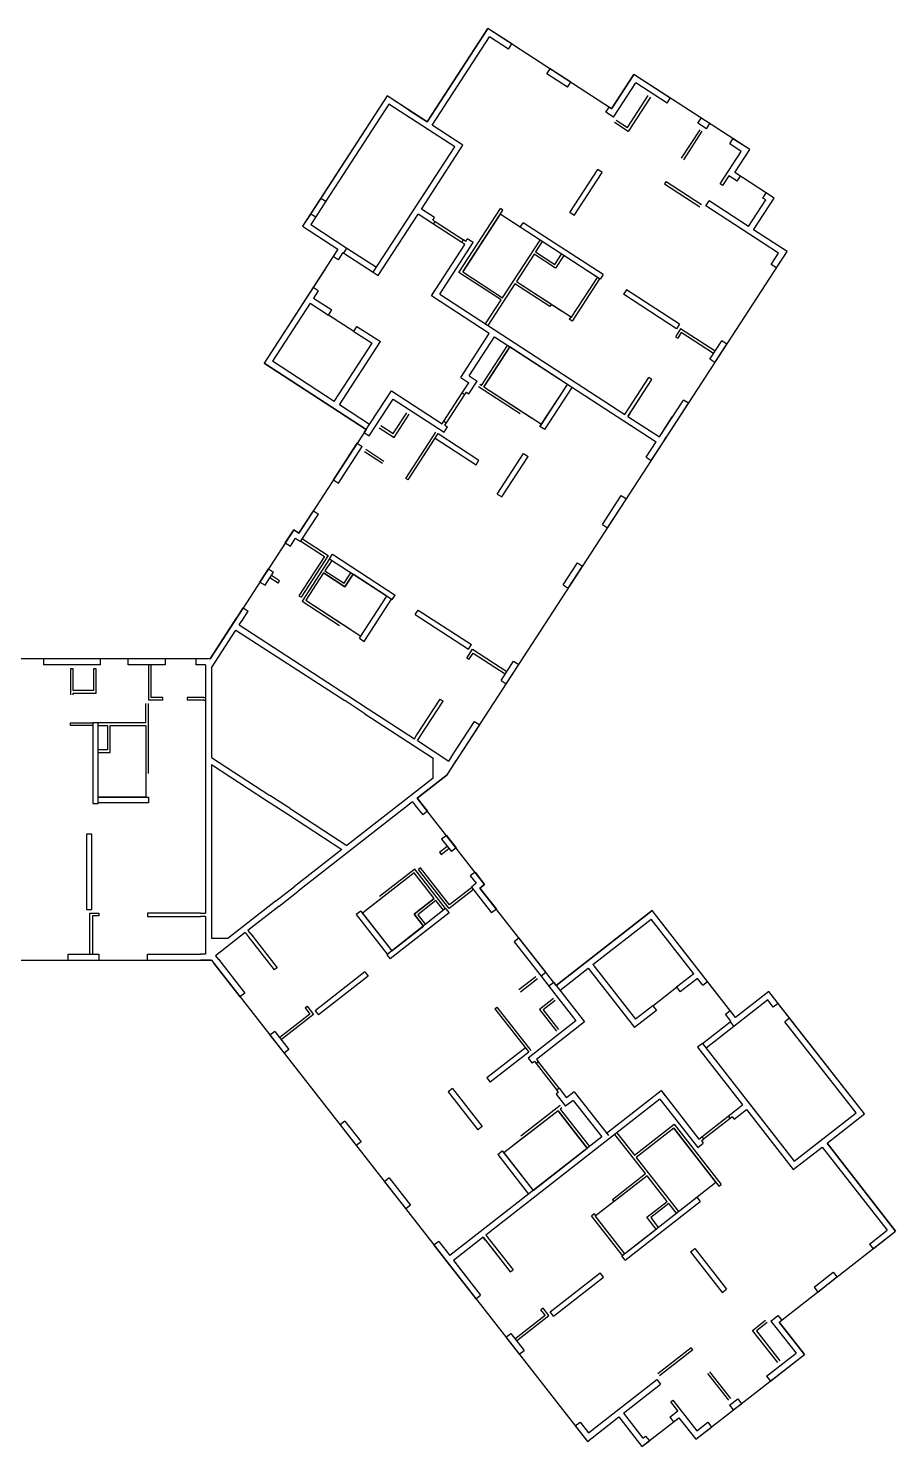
# Model space of a CAD drawing. Header units: metres. Extents: x -681087 to 1033303, y 74272 to 2630761.
# Drawn here: x 556299 to 585086, y 2090839 to 2137910 of the extents above; entities that cross this region are included whole.
import ezdxf

# ---------------------------------------------------------------- set-up
doc = ezdxf.new("R2010")
doc.units = ezdxf.units.M
for name, color, linetype in [('SKELETON_CLEAN', 7, 'Continuous'), ('SKELETON_ISOLATED', 1, 'Continuous'), ('SKELETON_ORIGINAL', 8, 'Continuous')]:
    doc.layers.add(name, color=color, linetype=linetype)

msp = doc.modelspace()

# ---------------------------------------------------------------- linework, layer by layer
at = {"layer": 'SKELETON_CLEAN'}
for p, q in [((569534, 2134807), (571549, 2137910)), ((569702, 2134698), (571608, 2137634)), ((572346, 2137393), (571549, 2137910)), ((575659, 2135242), (571549, 2137910)), ((572237, 2137225), (571608, 2137634)), ((572237, 2137225), (572346, 2137393)), ((573512, 2136397), (573621, 2136565)), ((574191, 2135956), (573512, 2136397)), ((574300, 2136124), (573621, 2136565)), ((574191, 2135956), (574300, 2136124)), ((575659, 2135242), (576400, 2136382)), ((575718, 2134965), (576458, 2136106)), ((577607, 2135598), (576400, 2136382)), ((580241, 2133888), (576400, 2136382)), ((577498, 2135430), (576458, 2136106)), ((568209, 2135668), (565704, 2131810)), ((569228, 2135006), (568209, 2135668)), ((576182, 2134616), (576874, 2135681)), ((576950, 2135632), (576209, 2134491)), ((568268, 2135391), (566177, 2132171)), ((570449, 2133975), (568268, 2135391)), ((568922, 2135205), (569534, 2134807)), ((575466, 2135128), (575575, 2135296)), ((575659, 2135242), (575575, 2135296)), ((577498, 2135430), (577607, 2135598)), ((570725, 2134034), (569702, 2134698)), ((575718, 2134965), (575466, 2135128)), ((576209, 2134491), (575756, 2134785)), ((575805, 2134861), (576182, 2134616)), ((578522, 2134766), (578631, 2134934)), ((578807, 2134581), (578522, 2134766)), ((578916, 2134748), (578631, 2134934)), ((578807, 2134581), (578916, 2134748)), ((570449, 2133975), (569425, 2134640)), ((579578, 2134080), (579687, 2134247)), ((580241, 2133888), (579687, 2134247)), ((568409, 2130834), (570449, 2133975)), ((569347, 2131912), (570725, 2134034)), ((579262, 2132747), (579964, 2133829)), ((579964, 2133829), (579578, 2134080)), ((579745, 2133125), (580241, 2133888)), ((574266, 2131794), (575198, 2133228)), ((574417, 2131696), (575349, 2133130)), ((575349, 2133130), (575198, 2133228)), ((577466, 2132828), (577417, 2132753)), ((577466, 2132828), (578640, 2132066)), ((579544, 2133017), (579337, 2132698)), ((579825, 2132834), (579544, 2133017)), ((579934, 2133002), (579745, 2133125)), ((581053, 2132275), (579745, 2133125)), ((579825, 2132834), (579934, 2133002)), ((577417, 2132753), (578591, 2131990)), ((579337, 2132698), (579262, 2132747)), ((580680, 2132279), (580789, 2132447)), ((581053, 2132275), (580789, 2132447)), ((566177, 2132171), (565839, 2131651)), ((566009, 2132280), (566177, 2132171)), ((569779, 2131632), (569347, 2131912)), ((570590, 2129805), (571968, 2131927)), ((572044, 2131878), (571968, 2131927)), ((578788, 2132018), (578897, 2132185)), ((581203, 2130449), (578788, 2132018)), ((580205, 2131336), (578897, 2132185)), ((580205, 2131336), (580777, 2132216)), ((580373, 2131227), (581053, 2132275)), ((580777, 2132216), (580680, 2132279)), ((565671, 2131760), (565399, 2131340)), ((565671, 2131760), (565839, 2131651)), ((565839, 2131651), (565676, 2131399)), ((565676, 2131399), (566875, 2130620)), ((567915, 2129706), (569238, 2131744)), ((569746, 2131415), (569238, 2131744)), ((569725, 2131548), (569779, 2131632)), ((569725, 2131548), (569800, 2131499)), ((569746, 2131415), (569800, 2131499)), ((570685, 2130805), (569746, 2131415)), ((569800, 2131499), (570740, 2130889)), ((573282, 2130883), (571957, 2131744)), ((572628, 2131308), (572726, 2131459)), ((575376, 2129738), (572726, 2131459)), ((574417, 2131696), (574266, 2131794)), ((565399, 2131340), (566573, 2130578)), ((575278, 2129587), (572628, 2131308)), ((581480, 2130508), (580373, 2131227)), ((566573, 2130578), (566415, 2130335)), ((566741, 2130469), (566583, 2130226)), ((566741, 2130469), (566766, 2130453)), ((566766, 2130453), (566875, 2130620)), ((566875, 2130620), (567856, 2129983)), ((569675, 2129029), (570786, 2130740)), ((569951, 2129087), (571062, 2130798)), ((570198, 2113135), (581480, 2130508)), ((570685, 2130805), (570740, 2130889)), ((570786, 2130740), (570685, 2130805)), ((570815, 2130840), (570740, 2130889)), ((570815, 2130840), (570869, 2130924)), ((571062, 2130798), (570869, 2130924)), ((572040, 2128971), (573282, 2130883)), ((573357, 2130834), (573134, 2130490)), ((573134, 2130490), (573771, 2130077)), ((581126, 2129963), (581480, 2130508)), ((566583, 2130226), (566415, 2130335)), ((566766, 2130453), (567747, 2129815)), ((573085, 2130415), (572497, 2129509)), ((573798, 2129952), (573085, 2130415)), ((573771, 2130077), (573995, 2130420)), ((574070, 2130371), (573798, 2129952)), ((575185, 2129647), (574070, 2130371)), ((580958, 2130072), (581203, 2130449)), ((581126, 2129963), (580958, 2130072)), ((566162, 2129945), (564122, 2126804)), ((567747, 2129815), (567915, 2129706)), ((571991, 2128896), (570590, 2129805)), ((570715, 2129832), (572040, 2128971)), ((574325, 2128322), (575185, 2129647)), ((575261, 2129598), (574351, 2128197)), ((575376, 2129738), (575278, 2129587)), ((565918, 2129203), (565751, 2129311)), ((565918, 2129203), (565760, 2128959)), ((569675, 2129029), (569784, 2129196)), ((569951, 2129087), (576099, 2125095)), ((572448, 2129434), (571549, 2128050)), ((573613, 2128677), (572448, 2129434)), ((572497, 2129509), (573994, 2128537)), ((576147, 2129237), (576049, 2129086)), ((577811, 2127942), (576049, 2129086)), ((577909, 2128093), (576147, 2129237)), ((565651, 2128792), (564399, 2126863)), ((565651, 2128792), (566260, 2128397)), ((565760, 2128959), (566368, 2128564)), ((571599, 2127779), (569675, 2129029)), ((571473, 2128099), (571991, 2128896)), ((573662, 2128752), (573613, 2128677)), ((566260, 2128397), (566368, 2128564)), ((567098, 2127852), (566260, 2128397)), ((574300, 2128338), (574251, 2128263)), ((574351, 2128197), (574251, 2128263)), ((574300, 2128338), (574325, 2128322)), ((567098, 2127852), (567207, 2128020)), ((567098, 2127852), (567706, 2127457)), ((567207, 2128020), (567983, 2127516)), ((570652, 2126319), (571599, 2127779)), ((570928, 2126378), (571767, 2127670)), ((571767, 2127670), (577135, 2124184)), ((577945, 2127938), (577776, 2127678)), ((577776, 2127678), (577852, 2127629)), ((577909, 2128093), (577811, 2127942)), ((577972, 2127814), (577852, 2127629)), ((579090, 2127195), (577945, 2127938)), ((579041, 2127119), (577972, 2127814)), ((566454, 2125528), (567706, 2127457)), ((566621, 2125419), (567983, 2127516)), ((571343, 2126061), (572203, 2127387)), ((571418, 2126012), (572279, 2127338)), ((574191, 2126096), (572279, 2127338)), ((578921, 2126935), (579313, 2127539)), ((579089, 2126826), (579481, 2127430)), ((579481, 2127430), (579313, 2127539)), ((567515, 2124601), (564122, 2126804)), ((566454, 2125528), (564399, 2126863)), ((579089, 2126826), (578921, 2126935)), ((570652, 2126319), (570920, 2126145)), ((570928, 2126378), (571197, 2126204)), ((576099, 2125095), (576894, 2126320)), ((576995, 2126254), (576894, 2126320)), ((567444, 2124492), (568348, 2125884)), ((568348, 2125884), (570038, 2124786)), ((570092, 2124870), (570702, 2125810)), ((570176, 2124816), (570786, 2125755)), ((570702, 2125810), (570920, 2126145)), ((570702, 2125810), (570786, 2125755)), ((570835, 2125831), (570786, 2125755)), ((570835, 2125831), (570919, 2125776)), ((570919, 2125776), (571197, 2126204)), ((571284, 2126100), (571343, 2126061)), ((571418, 2126012), (572999, 2124986)), ((573306, 2124733), (574191, 2126096)), ((573441, 2124592), (574350, 2125992)), ((567623, 2124768), (566621, 2125419)), ((567611, 2124383), (568407, 2125607)), ((568407, 2125607), (570097, 2124510)), ((568412, 2124459), (568864, 2125155)), ((568439, 2124335), (568940, 2125106)), ((570038, 2124786), (570092, 2124870)), ((570092, 2124870), (570176, 2124816)), ((570127, 2124740), (570176, 2124816)), ((576199, 2125030), (577244, 2124352)), ((577244, 2124352), (577672, 2125012)), ((577357, 2124159), (577840, 2124903)), ((567515, 2124601), (565276, 2121154)), ((567444, 2124492), (567611, 2124383)), ((567944, 2124656), (568439, 2124335)), ((567993, 2124731), (568412, 2124459)), ((568825, 2122975), (569822, 2124509)), ((569350, 2123617), (569897, 2124460)), ((569897, 2124460), (571256, 2123578)), ((570097, 2124510), (570211, 2124686)), ((570127, 2124740), (570211, 2124686)), ((573441, 2124592), (573281, 2124695)), ((566425, 2122923), (567215, 2124139)), ((566593, 2122814), (567383, 2124031)), ((567215, 2124139), (567383, 2124031)), ((569799, 2124309), (571158, 2123427)), ((576808, 2123681), (577135, 2124184)), ((576976, 2123572), (577357, 2124159)), ((571158, 2123427), (571256, 2123578)), ((571863, 2122456), (572735, 2123798)), ((572014, 2122358), (572886, 2123700)), ((572735, 2123798), (572886, 2123700)), ((576808, 2123681), (576976, 2123572)), ((566425, 2122923), (566593, 2122814)), ((568901, 2122925), (568825, 2122975)), ((571863, 2122456), (572014, 2122358)), ((575354, 2121442), (575980, 2122406)), ((575521, 2121333), (576148, 2122297)), ((575980, 2122406), (576148, 2122297)), ((565276, 2121154), (565761, 2121900)), ((565335, 2120877), (565929, 2121791)), ((565761, 2121900), (565929, 2121791)), ((565108, 2121263), (562330, 2116984)), ((564828, 2120831), (565108, 2121263)), ((565108, 2121263), (565276, 2121154)), ((575354, 2121442), (575521, 2121333)), ((564828, 2120831), (564996, 2120722)), ((564996, 2120722), (565167, 2120986)), ((565167, 2120986), (565335, 2120877)), ((565346, 2120894), (566130, 2120385)), ((565395, 2120969), (566254, 2120411)), ((566130, 2120385), (565280, 2119076)), ((566254, 2120411), (565356, 2119027)), ((566292, 2120303), (565382, 2118903)), ((566367, 2120254), (566144, 2119911)), ((566292, 2120303), (566390, 2120454)), ((566292, 2120303), (568372, 2118953)), ((566390, 2120454), (568470, 2119104)), ((574052, 2119437), (574526, 2120167)), ((574526, 2120167), (574694, 2120058)), ((563986, 2119535), (564272, 2119975)), ((564154, 2119426), (564440, 2119866)), ((564272, 2119975), (564440, 2119866)), ((564590, 2119501), (564318, 2119678)), ((564639, 2119576), (564367, 2119753)), ((566095, 2119835), (565507, 2118929)), ((566095, 2119835), (566808, 2119372)), ((566144, 2119911), (566781, 2119497)), ((566781, 2119497), (567005, 2119840)), ((566808, 2119372), (567080, 2119791)), ((568196, 2119067), (567080, 2119791)), ((574220, 2119328), (574694, 2120058)), ((563986, 2119535), (564154, 2119426)), ((564590, 2119501), (564639, 2119576)), ((574052, 2119437), (574220, 2119328)), ((565280, 2119076), (565356, 2119027)), ((565382, 2118903), (566623, 2118097)), ((565507, 2118929), (567004, 2117957)), ((567311, 2117704), (568196, 2119067)), ((567445, 2117563), (568355, 2118964)), ((568372, 2118953), (568470, 2119104)), ((562330, 2116984), (563218, 2118353)), ((563159, 2118260), (563431, 2118680)), ((563299, 2118109), (563386, 2118244)), ((563381, 2118235), (563599, 2118571)), ((563431, 2118680), (563599, 2118571)), ((569143, 2118452), (569241, 2118603)), ((569143, 2118452), (570904, 2117308)), ((569241, 2118603), (571003, 2117459)), ((562374, 2116685), (563190, 2117942)), ((563190, 2117942), (566799, 2115598)), ((563299, 2118109), (566908, 2115766)), ((567286, 2117667), (567362, 2117618)), ((567362, 2117618), (567445, 2117563)), ((570848, 2117010), (571039, 2117304)), ((570904, 2117308), (571003, 2117459)), ((571039, 2117304), (572175, 2116566)), ((562330, 2116984), (554004, 2116984)), ((556799, 2116984), (556799, 2116784)), ((558689, 2116984), (556799, 2116984)), ((558689, 2116784), (558689, 2116984)), ((559609, 2116784), (559609, 2116984)), ((560839, 2116984), (559609, 2116984)), ((560839, 2116984), (560839, 2116784)), ((562124, 2116984), (561859, 2116984)), ((561859, 2116984), (561859, 2116784)), ((562330, 2116984), (562014, 2116984)), ((570924, 2116961), (570848, 2117010)), ((570924, 2116961), (571066, 2117179)), ((571066, 2117179), (572126, 2116491)), ((571993, 2116267), (572407, 2116904)), ((572407, 2116904), (572575, 2116795)), ((558689, 2116784), (556799, 2116784)), ((557784, 2116654), (557694, 2116654)), ((557694, 2116654), (557694, 2115794)), ((557784, 2115934), (557784, 2116654)), ((558554, 2116654), (558464, 2116654)), ((558464, 2116654), (558464, 2115934)), ((558554, 2115844), (558554, 2116654)), ((560839, 2116784), (559609, 2116784)), ((560374, 2116784), (560284, 2116784)), ((560284, 2116784), (560284, 2115614)), ((560374, 2115704), (560374, 2116784)), ((562174, 2116784), (562174, 2110995)), ((562374, 2116685), (562374, 2113714)), ((572161, 2116158), (572575, 2116795)), ((558464, 2115934), (557784, 2115934)), ((571993, 2116267), (572161, 2116158)), ((557784, 2115794), (557784, 2115844)), ((557784, 2115844), (558554, 2115844)), ((560194, 2114864), (560194, 2115504)), ((560764, 2115614), (560284, 2115614)), ((560764, 2115704), (560374, 2115704)), ((560764, 2115614), (560764, 2115704)), ((561574, 2115704), (561574, 2115614)), ((562124, 2115704), (561574, 2115704)), ((562124, 2115614), (561574, 2115614)), ((562124, 2115704), (562174, 2115704)), ((562124, 2115614), (562174, 2115614)), ((567470, 2115162), (566799, 2115598)), ((566908, 2115766), (567579, 2115330)), ((569193, 2114461), (569966, 2115652)), ((569293, 2114396), (570067, 2115586)), ((569966, 2115652), (570067, 2115586)), ((567470, 2115162), (569737, 2113690)), ((567579, 2115330), (569111, 2114335)), ((557694, 2114774), (557694, 2114864)), ((557694, 2114864), (558434, 2114864)), ((558434, 2114774), (557694, 2114774)), ((558614, 2114864), (558434, 2114864)), ((558434, 2114864), (558434, 2112184)), ((558614, 2112184), (558614, 2114864)), ((560194, 2114864), (558614, 2114864)), ((558614, 2114774), (558924, 2114774)), ((558924, 2114774), (558924, 2113964)), ((559014, 2113874), (559014, 2114774)), ((559014, 2114774), (560194, 2114774)), ((560194, 2114774), (560194, 2113184)), ((560194, 2114774), (560194, 2112394)), ((569111, 2114335), (569198, 2114469)), ((570338, 2113717), (571111, 2114908)), ((570505, 2113609), (571279, 2114799)), ((571111, 2114908), (571279, 2114799)), ((569212, 2114270), (569299, 2114404)), ((569212, 2114270), (570256, 2113592)), ((558924, 2113964), (558614, 2113964)), ((558614, 2113874), (559014, 2113874)), ((558614, 2112394), (558614, 2113874)), ((562374, 2113714), (564313, 2112455)), ((569737, 2113029), (569737, 2113690)), ((570198, 2113135), (570511, 2113617)), ((570256, 2113592), (570343, 2113726)), ((562374, 2113476), (562374, 2110995)), ((562374, 2113476), (564204, 2112287)), ((570198, 2113135), (569207, 2112361)), ((569737, 2113029), (566874, 2110792)), ((558434, 2112184), (558614, 2112184)), ((558614, 2112394), (560284, 2112394)), ((560194, 2112394), (558614, 2112394)), ((560284, 2112204), (558614, 2112204)), ((560284, 2112394), (560284, 2112204)), ((564204, 2112287), (564875, 2111852)), ((564984, 2112019), (564313, 2112455)), ((569050, 2112238), (565255, 2109273)), ((569050, 2112238), (569148, 2112112)), ((569142, 2112120), (569388, 2111805)), ((569207, 2112361), (569306, 2112235)), ((571442, 2109501), (569207, 2112361)), ((569238, 2112322), (569546, 2111928)), ((564875, 2111852), (566707, 2110662)), ((564984, 2112019), (566874, 2110792)), ((569546, 2111928), (569388, 2111805)), ((558404, 2111164), (558224, 2111164)), ((558224, 2111164), (558224, 2108664)), ((558404, 2108664), (558404, 2111164)), ((562174, 2110995), (562174, 2110195)), ((562374, 2110995), (562374, 2110195)), ((569945, 2110564), (570201, 2110764)), ((570000, 2110493), (570256, 2110693)), ((570174, 2111124), (570016, 2111001)), ((570016, 2111001), (570339, 2110587)), ((570174, 2111124), (570497, 2110710)), ((570497, 2110710), (570339, 2110587)), ((566707, 2110662), (565132, 2109431)), ((569945, 2110564), (570000, 2110493)), ((562174, 2110195), (562174, 2108549)), ((562374, 2110195), (562374, 2107701)), ((569106, 2109884), (567700, 2108785)), ((569122, 2110010), (567955, 2109099)), ((569771, 2109033), (569106, 2109884)), ((570150, 2108694), (569122, 2110010)), ((569319, 2110050), (569248, 2109994)), ((570264, 2108694), (569248, 2109994)), ((570279, 2108821), (569319, 2110050)), ((571125, 2109906), (570967, 2109783)), ((570967, 2109783), (571161, 2109535)), ((571125, 2109906), (571442, 2109501)), ((564502, 2108939), (565132, 2109431)), ((564625, 2108781), (565255, 2109273)), ((571072, 2109325), (570264, 2108694)), ((571016, 2109396), (570279, 2108821)), ((571161, 2109535), (571004, 2109412)), ((571004, 2109412), (571675, 2108553)), ((571442, 2109501), (571285, 2109378)), ((571285, 2109378), (571832, 2108676)), ((573815, 2106139), (571285, 2109378)), ((564502, 2108939), (562918, 2107701)), ((569771, 2109033), (569101, 2108509)), ((569826, 2108962), (569228, 2108494)), ((570079, 2108639), (569826, 2108962)), ((558224, 2108664), (558404, 2108664)), ((558334, 2107184), (558334, 2108549)), ((558334, 2108549), (558634, 2108549)), ((558634, 2108459), (558424, 2108459)), ((558424, 2108459), (558424, 2107184)), ((558634, 2108549), (558634, 2108459)), ((562014, 2108549), (560254, 2108549)), ((560254, 2108549), (560254, 2108429)), ((560254, 2108429), (562014, 2108429)), ((562014, 2108549), (562174, 2108549)), ((562174, 2108429), (562014, 2108429)), ((562174, 2108429), (562174, 2107184)), ((564625, 2108781), (563589, 2107971)), ((567262, 2108557), (567183, 2108495)), ((567183, 2108495), (568211, 2107179)), ((567333, 2108612), (567262, 2108557)), ((567361, 2108577), (568361, 2107296)), ((570150, 2108694), (568196, 2107167)), ((570261, 2108552), (568306, 2107025)), ((569101, 2108509), (569409, 2108115)), ((569228, 2108494), (569480, 2108171)), ((570150, 2108694), (570261, 2108552)), ((571832, 2108676), (571675, 2108553)), ((573815, 2106139), (577002, 2108629)), ((575037, 2106840), (576968, 2108348)), ((578384, 2106536), (576968, 2108348)), ((579308, 2105678), (577002, 2108629)), ((563494, 2107898), (562513, 2107131)), ((563494, 2107898), (563593, 2107771)), ((563589, 2107971), (563687, 2107845)), ((568361, 2107296), (569409, 2108115)), ((562918, 2107701), (562374, 2107701)), ((563587, 2107779), (564461, 2106660)), ((563681, 2107853), (564555, 2106734)), ((572584, 2107715), (572426, 2107592)), ((572426, 2107592), (573319, 2106449)), ((572584, 2107715), (573476, 2106572)), ((547874, 2106984), (562374, 2106984)), ((557624, 2106984), (557624, 2107184)), ((557624, 2107184), (558634, 2107184)), ((557624, 2106984), (558634, 2106984)), ((558634, 2107184), (558634, 2106984)), ((560254, 2106984), (560254, 2107184)), ((560254, 2107184), (562024, 2107184)), ((560254, 2106984), (562024, 2106984)), ((562174, 2107184), (562014, 2107184)), ((562374, 2106984), (562014, 2106984)), ((562374, 2106984), (562454, 2106882)), ((562374, 2106984), (574853, 2091011)), ((562513, 2107131), (562612, 2107005)), ((562605, 2107013), (563480, 2105894)), ((568196, 2107167), (568306, 2107025)), ((562448, 2106890), (563322, 2105771)), ((564555, 2106734), (564461, 2106660)), ((567471, 2106601), (565816, 2105308)), ((567581, 2106459), (565927, 2105166)), ((567471, 2106601), (567581, 2106459)), ((573476, 2106572), (573319, 2106449)), ((573319, 2106449), (573577, 2106118)), ((573938, 2105981), (574880, 2106717)), ((574880, 2106717), (576419, 2104747)), ((575037, 2106840), (576453, 2105028)), ((578384, 2106536), (577813, 2106090)), ((573735, 2106241), (573577, 2106118)), ((573577, 2106118), (574476, 2104968)), ((573735, 2106241), (574757, 2104933)), ((577025, 2105474), (577813, 2106090)), ((577813, 2106090), (577936, 2105932)), ((578507, 2106378), (577936, 2105932)), ((578686, 2106150), (578507, 2106378)), ((578686, 2106150), (578843, 2106273)), ((563480, 2105894), (563322, 2105771)), ((573727, 2105715), (573262, 2105352)), ((573783, 2105644), (573389, 2105336)), ((580842, 2105664), (579715, 2104784)), ((580876, 2105945), (579773, 2105083)), ((581026, 2105428), (580842, 2105664)), ((581184, 2105551), (580876, 2105945)), ((581184, 2105551), (581026, 2105428)), ((565642, 2105197), (564645, 2104419)), ((565768, 2105182), (564700, 2104348)), ((565482, 2105402), (565553, 2105458)), ((565482, 2105402), (565642, 2105197)), ((565553, 2105458), (565768, 2105182)), ((565816, 2105308), (565927, 2105166)), ((571780, 2105373), (571851, 2105429)), ((571780, 2105373), (572906, 2103931)), ((571851, 2105429), (572977, 2103987)), ((573262, 2105352), (573829, 2104627)), ((573389, 2105336), (573900, 2104682)), ((577148, 2105316), (576419, 2104747)), ((577025, 2105474), (576453, 2105028)), ((577025, 2105474), (577148, 2105316)), ((579437, 2105188), (579594, 2105312)), ((579615, 2104960), (579437, 2105188)), ((579773, 2105083), (579594, 2105312)), ((584053, 2101879), (581221, 2105504)), ((581566, 2105062), (581408, 2104939)), ((564477, 2104617), (564319, 2104494)), ((564477, 2104617), (564945, 2104018)), ((574476, 2104968), (572888, 2103727)), ((574757, 2104933), (573169, 2103693)), ((578670, 2104221), (579592, 2104941)), ((579715, 2104784), (578793, 2104064)), ((579615, 2104960), (579592, 2104941)), ((579592, 2104941), (579715, 2104784)), ((583772, 2101913), (581408, 2104939)), ((564319, 2104494), (564787, 2103895)), ((578670, 2104221), (578512, 2104098)), ((578512, 2104098), (580008, 2102183)), ((564945, 2104018), (564787, 2103895)), ((572795, 2104073), (571519, 2103076)), ((572906, 2103931), (571630, 2102934)), ((572795, 2104073), (572906, 2103931)), ((572888, 2103727), (573018, 2103562)), ((573096, 2103623), (573018, 2103562)), ((573096, 2103623), (573152, 2103552)), ((573169, 2103693), (573231, 2103614)), ((573231, 2103614), (573152, 2103552)), ((573152, 2103552), (573841, 2102670)), ((573920, 2102731), (573231, 2103614)), ((579418, 2103264), (581723, 2100313)), ((570372, 2102725), (570230, 2102614)), ((570372, 2102725), (571357, 2101464)), ((571519, 2103076), (571630, 2102934)), ((573920, 2102731), (573841, 2102670)), ((573920, 2102731), (574166, 2102416)), ((570230, 2102614), (571215, 2101354)), ((577264, 2102374), (571488, 2097861)), ((573897, 2102599), (573818, 2102537)), ((573818, 2102537), (574132, 2102135)), ((573897, 2102599), (573841, 2102670)), ((574384, 2102332), (574132, 2102135)), ((574419, 2102613), (574166, 2102416)), ((574384, 2102332), (575332, 2101119)), ((574419, 2102613), (575551, 2101163)), ((575490, 2101242), (577298, 2102655)), ((577264, 2102374), (578520, 2100767)), ((577298, 2102655), (578554, 2101047)), ((577298, 2102655), (577421, 2102497)), ((573879, 2101988), (572393, 2100828)), ((573879, 2101988), (574851, 2100743)), ((574005, 2102087), (573950, 2102044)), ((573950, 2102044), (574922, 2100799)), ((578649, 2101121), (579531, 2101811)), ((579531, 2101811), (580008, 2102183)), ((579531, 2101811), (579593, 2101732)), ((579664, 2101787), (579593, 2101732)), ((579664, 2101787), (579725, 2101708)), ((579725, 2101708), (580131, 2102026)), ((580131, 2102026), (581689, 2100032)), ((581723, 2100313), (583772, 2101913)), ((582808, 2100906), (584053, 2101879)), ((566804, 2101639), (566647, 2101516)), ((566647, 2101516), (567182, 2100830)), ((566804, 2101639), (567340, 2100953)), ((571357, 2101464), (571215, 2101354)), ((576418, 2100508), (577734, 2101536)), ((577719, 2101410), (576474, 2100437)), ((577734, 2101536), (579292, 2099543)), ((579593, 2101732), (578710, 2101042)), ((567340, 2100953), (567182, 2100830)), ((575332, 2101119), (570289, 2097179)), ((576778, 2099901), (575763, 2101201)), ((575834, 2101257), (576418, 2100508)), ((578520, 2100767), (578701, 2100908)), ((578554, 2101047), (578649, 2101121)), ((578639, 2100987), (578710, 2101042)), ((578639, 2100987), (578701, 2100908)), ((578649, 2101121), (578710, 2101042)), ((581723, 2100313), (582685, 2101064)), ((582808, 2100906), (585086, 2097990)), ((571877, 2100538), (572027, 2100655)), ((571877, 2100538), (572905, 2099222)), ((572054, 2100620), (573055, 2099339)), ((573055, 2099339), (574851, 2100743)), ((576474, 2100437), (577878, 2098640)), ((581689, 2100032), (582650, 2100783)), ((582650, 2100783), (584805, 2098025)), ((575683, 2099045), (576778, 2099901)), ((568276, 2099755), (568118, 2099632)), ((568118, 2099632), (568826, 2098726)), ((568276, 2099755), (568984, 2098849)), ((576834, 2099830), (575116, 2098488)), ((576834, 2099830), (575739, 2098974)), ((577499, 2098979), (576834, 2099830)), ((577878, 2098640), (579123, 2099613)), ((579221, 2099487), (579292, 2099543)), ((575739, 2098974), (575683, 2099045)), ((576002, 2097175), (578492, 2099121)), ((576113, 2097033), (578603, 2098979)), ((576829, 2098456), (577499, 2098979)), ((578492, 2099121), (578603, 2098979)), ((568984, 2098849), (568826, 2098726)), ((574990, 2098503), (575084, 2098577)), ((576018, 2097187), (574990, 2098503)), ((575140, 2098506), (575084, 2098577)), ((575140, 2098506), (575116, 2098488)), ((575116, 2098488), (576089, 2097243)), ((577137, 2098062), (576829, 2098456)), ((577554, 2098908), (576955, 2098440)), ((577807, 2098585), (577554, 2098908)), ((576089, 2097243), (577137, 2098062)), ((576955, 2098440), (577208, 2098117)), ((581225, 2094974), (585086, 2097990)), ((584214, 2097563), (584805, 2098025)), ((584337, 2097406), (585086, 2097990)), ((569920, 2097651), (569762, 2097528)), ((569762, 2097528), (570193, 2096977)), ((569920, 2097651), (570289, 2097179)), ((571393, 2097787), (570412, 2097021)), ((571488, 2097861), (572387, 2096711)), ((584214, 2097563), (584337, 2097406)), ((576113, 2097033), (576002, 2097175)), ((578276, 2097302), (578418, 2097413)), ((578276, 2097302), (579329, 2095955)), ((578418, 2097413), (579471, 2096065)), ((570193, 2096977), (570739, 2096277)), ((570412, 2097021), (570897, 2096400)), ((572292, 2096637), (572387, 2096711)), ((573622, 2095316), (575277, 2096609)), ((575388, 2096467), (575277, 2096609)), ((582378, 2096129), (583016, 2096627)), ((583016, 2096627), (583139, 2096470)), ((573733, 2095174), (575388, 2096467)), ((582378, 2096129), (582501, 2095971)), ((582501, 2095971), (583139, 2096470)), ((579329, 2095955), (579471, 2096065)), ((572444, 2094420), (573448, 2095205)), ((572499, 2094350), (573575, 2095190)), ((573384, 2095434), (573313, 2095379)), ((573448, 2095205), (573313, 2095379)), ((573575, 2095190), (573384, 2095434)), ((573733, 2095174), (573622, 2095316)), ((580944, 2095008), (581180, 2095193)), ((581180, 2095193), (581303, 2095035)), ((580336, 2094698), (580761, 2095031)), ((581173, 2093626), (580336, 2094698)), ((580817, 2094960), (580462, 2094683)), ((580462, 2094683), (581244, 2093682)), ((580944, 2095008), (581781, 2093937)), ((581225, 2094974), (581303, 2095035)), ((581225, 2094974), (582062, 2093902)), ((572151, 2094471), (572308, 2094594)), ((572151, 2094471), (572594, 2093903)), ((572308, 2094594), (572752, 2094026)), ((572594, 2093903), (572752, 2094026)), ((578299, 2094122), (577196, 2093260)), ((578354, 2094051), (577251, 2093189)), ((578354, 2094051), (578299, 2094122)), ((578453, 2091082), (582062, 2093902)), ((580804, 2093173), (581781, 2093937)), ((580927, 2093016), (582062, 2093902)), ((574888, 2091292), (577157, 2093065)), ((576051, 2091947), (577281, 2092908)), ((577157, 2093065), (577281, 2092908)), ((580804, 2093173), (580927, 2093016)), ((577622, 2092324), (577693, 2092380)), ((577693, 2092380), (578487, 2091363)), ((579575, 2092213), (579843, 2092422)), ((579843, 2092422), (579966, 2092264)), ((576051, 2091947), (576698, 2091120)), ((577592, 2091818), (577856, 2092025)), ((577856, 2092025), (577622, 2092324)), ((579575, 2092213), (579698, 2092055)), ((579698, 2092055), (579966, 2092264)), ((574453, 2091524), (574611, 2091647)), ((574453, 2091524), (574853, 2091011)), ((574611, 2091647), (574888, 2091292)), ((574853, 2091011), (575894, 2091824)), ((575894, 2091824), (576663, 2090839)), ((576663, 2090839), (577892, 2091799)), ((577592, 2091818), (577715, 2091661)), ((577715, 2091661), (577892, 2091799)), ((577892, 2091799), (578453, 2091082)), ((578453, 2091082), (578973, 2091489)), ((578487, 2091363), (578850, 2091646)), ((578850, 2091646), (578973, 2091489)), ((576663, 2090839), (576911, 2091033)), ((576698, 2091120), (576788, 2091191)), ((576788, 2091191), (576911, 2091033))]:
    msp.add_line(p, q, dxfattribs=at)
at = {"layer": 'SKELETON_ISOLATED'}
for p, q in [((578582, 2134547), (577967, 2133600)), ((578658, 2134498), (578043, 2133551)), ((571336, 2130788), (571379, 2130855)), ((571235, 2126024), (572619, 2125125)), ((576231, 2125078), (576597, 2125642)), ((578206, 2125467), (578039, 2125576)), ((567454, 2123865), (568054, 2123476)), ((567503, 2123940), (568103, 2123551)), ((562149, 2116784), (561936, 2116784)), ((560284, 2113184), (560284, 2115504)), ((573139, 2106436), (572575, 2105995)), ((573194, 2106365), (572631, 2105924)), ((573949, 2102158), (572649, 2101142)), ((578421, 2100512), (578470, 2100448)), ((571429, 2097742), (571843, 2097212)), ((571153, 2095747), (571311, 2095870)), ((579545, 2092380), (578850, 2093271)), ((579616, 2092436), (578921, 2093326))]:
    msp.add_line(p, q, dxfattribs=at)
at = {"layer": 'SKELETON_ORIGINAL'}
for p, q in [((569534, 2134807), (571549, 2137910)), ((571549, 2137910), (569534, 2134807)), ((569702, 2134698), (571608, 2137634)), ((572346, 2137393), (571549, 2137910)), ((575659, 2135242), (571549, 2137910)), ((572237, 2137225), (571608, 2137634)), ((572237, 2137225), (572346, 2137393)), ((573512, 2136397), (573621, 2136565)), ((574191, 2135956), (573512, 2136397)), ((574300, 2136124), (573621, 2136565)), ((574191, 2135956), (574300, 2136124)), ((575659, 2135242), (576400, 2136382)), ((576400, 2136382), (575659, 2135242)), ((575718, 2134965), (576458, 2136106)), ((577607, 2135598), (576400, 2136382)), ((580241, 2133888), (576400, 2136382)), ((577498, 2135430), (576458, 2136106)), ((568209, 2135668), (565399, 2131340)), ((568209, 2135668), (566009, 2132280)), ((568922, 2135205), (568209, 2135668)), ((569534, 2134807), (568209, 2135668)), ((576182, 2134616), (576874, 2135681)), ((576950, 2135632), (576209, 2134491)), ((568268, 2135391), (566177, 2132171)), ((570449, 2133975), (568268, 2135391)), ((568922, 2135205), (569534, 2134807)), ((575466, 2135128), (575575, 2135296)), ((575659, 2135242), (575575, 2135296)), ((577498, 2135430), (577607, 2135598)), ((570725, 2134034), (569702, 2134698)), ((575718, 2134965), (575466, 2135128)), ((576209, 2134491), (575756, 2134785)), ((575805, 2134861), (576182, 2134616)), ((578522, 2134766), (578631, 2134934)), ((578807, 2134581), (578522, 2134766)), ((578916, 2134748), (578631, 2134934)), ((578807, 2134581), (578916, 2134748)), ((570449, 2133975), (569425, 2134640)), ((578582, 2134547), (577967, 2133600)), ((578658, 2134498), (578043, 2133551)), ((579578, 2134080), (579687, 2134247)), ((580241, 2133888), (579687, 2134247)), ((567747, 2129815), (570449, 2133975)), ((569071, 2131853), (570449, 2133975)), ((569347, 2131912), (570725, 2134034)), ((579262, 2132747), (579964, 2133829)), ((579964, 2133829), (579578, 2134080)), ((579745, 2133125), (580241, 2133888)), ((579745, 2133125), (580241, 2133888)), ((574266, 2131794), (575198, 2133228)), ((574417, 2131696), (575349, 2133130)), ((575349, 2133130), (575198, 2133228)), ((577466, 2132828), (577417, 2132753)), ((577466, 2132828), (578640, 2132066)), ((579544, 2133017), (579337, 2132698)), ((579825, 2132834), (579544, 2133017)), ((579934, 2133002), (579745, 2133125)), ((581053, 2132275), (579745, 2133125)), ((579825, 2132834), (579934, 2133002)), ((577417, 2132753), (578591, 2131990)), ((579337, 2132698), (579262, 2132747)), ((580680, 2132279), (580789, 2132447)), ((581053, 2132275), (580789, 2132447)), ((566177, 2132171), (565839, 2131651)), ((566009, 2132280), (566177, 2132171)), ((569779, 2131632), (569347, 2131912)), ((570590, 2129805), (571968, 2131927)), ((570715, 2129832), (572044, 2131878)), ((572044, 2131878), (571968, 2131927)), ((578788, 2132018), (578897, 2132185)), ((581203, 2130449), (578788, 2132018)), ((580205, 2131336), (578897, 2132185)), ((580205, 2131336), (580777, 2132216)), ((580373, 2131227), (581053, 2132275)), ((580373, 2131227), (581053, 2132275)), ((580777, 2132216), (580680, 2132279)), ((565671, 2131760), (565399, 2131340)), ((565671, 2131760), (565839, 2131651)), ((565839, 2131651), (565676, 2131399)), ((565676, 2131399), (566875, 2130620)), ((567915, 2129706), (569238, 2131744)), ((569746, 2131415), (569238, 2131744)), ((569725, 2131548), (569779, 2131632)), ((569725, 2131548), (569800, 2131499)), ((569746, 2131415), (569800, 2131499)), ((570685, 2130805), (569746, 2131415)), ((569800, 2131499), (570740, 2130889)), ((571957, 2131744), (570715, 2129832)), ((573282, 2130883), (571957, 2131744)), ((572628, 2131308), (572726, 2131459)), ((575376, 2129738), (572726, 2131459)), ((574417, 2131696), (574266, 2131794)), ((565399, 2131340), (566573, 2130578)), ((565399, 2131340), (566573, 2130578)), ((575278, 2129587), (572628, 2131308)), ((581480, 2130508), (580373, 2131227)), ((581480, 2130508), (580373, 2131227)), ((566573, 2130578), (564122, 2126804)), ((566573, 2130578), (566415, 2130335)), ((566741, 2130469), (566583, 2130226)), ((566741, 2130469), (566766, 2130453)), ((566766, 2130453), (566875, 2130620)), ((566875, 2130620), (567856, 2129983)), ((569675, 2129029), (570786, 2130740)), ((569951, 2129087), (571062, 2130798)), ((570198, 2113135), (581480, 2130508)), ((570685, 2130805), (570740, 2130889)), ((570786, 2130740), (570685, 2130805)), ((570815, 2130840), (570740, 2130889)), ((570815, 2130840), (570869, 2130924)), ((571062, 2130798), (570869, 2130924)), ((572040, 2128971), (573282, 2130883)), ((572040, 2128971), (573282, 2130883)), ((573357, 2130834), (573134, 2130490)), ((573134, 2130490), (573771, 2130077)), ((581126, 2129963), (581480, 2130508)), ((566583, 2130226), (566415, 2130335)), ((566766, 2130453), (567747, 2129815)), ((573085, 2130415), (572497, 2129509)), ((573085, 2130415), (572497, 2129509)), ((573798, 2129952), (573085, 2130415)), ((573798, 2129952), (573085, 2130415)), ((573771, 2130077), (573995, 2130420)), ((574070, 2130371), (573798, 2129952)), ((574070, 2130371), (573798, 2129952)), ((575185, 2129647), (574070, 2130371)), ((580958, 2130072), (581203, 2130449)), ((581126, 2129963), (580958, 2130072)), ((567747, 2129815), (567915, 2129706)), ((571991, 2128896), (570590, 2129805)), ((570715, 2129832), (572040, 2128971)), ((570715, 2129832), (572040, 2128971)), ((574325, 2128322), (575185, 2129647)), ((574325, 2128322), (575185, 2129647)), ((575261, 2129598), (574351, 2128197)), ((575376, 2129738), (575278, 2129587)), ((565751, 2129311), (564122, 2126804)), ((565918, 2129203), (565751, 2129311)), ((565918, 2129203), (565760, 2128959)), ((569675, 2129029), (569784, 2129196)), ((569951, 2129087), (576099, 2125095)), ((572448, 2129434), (571549, 2128050)), ((573613, 2128677), (572448, 2129434)), ((572497, 2129509), (573662, 2128752)), ((572497, 2129509), (574325, 2128322)), ((576147, 2129237), (576049, 2129086)), ((577811, 2127942), (576049, 2129086)), ((577909, 2128093), (576147, 2129237)), ((565651, 2128792), (564399, 2126863)), ((565651, 2128792), (566260, 2128397)), ((565760, 2128959), (566368, 2128564)), ((571599, 2127779), (569675, 2129029)), ((571473, 2128099), (571991, 2128896)), ((573662, 2128752), (573613, 2128677)), ((566260, 2128397), (566368, 2128564)), ((567098, 2127852), (566260, 2128397)), ((574300, 2128338), (574251, 2128263)), ((574351, 2128197), (574251, 2128263)), ((574300, 2128338), (574325, 2128322)), ((567098, 2127852), (567207, 2128020)), ((567098, 2127852), (567706, 2127457)), ((567207, 2128020), (567983, 2127516)), ((570652, 2126319), (571599, 2127779)), ((570928, 2126378), (571767, 2127670)), ((571767, 2127670), (577135, 2124184)), ((577945, 2127938), (577776, 2127678)), ((577776, 2127678), (577852, 2127629)), ((577909, 2128093), (577811, 2127942)), ((577972, 2127814), (577852, 2127629)), ((579090, 2127195), (577945, 2127938)), ((579041, 2127119), (577972, 2127814)), ((566454, 2125528), (567706, 2127457)), ((566621, 2125419), (567983, 2127516)), ((571343, 2126061), (572203, 2127387)), ((571418, 2126012), (572279, 2127338)), ((572279, 2127338), (571418, 2126012)), ((574191, 2126096), (572279, 2127338)), ((578921, 2126935), (579313, 2127539)), ((579089, 2126826), (579481, 2127430)), ((579481, 2127430), (579313, 2127539)), ((567515, 2124601), (564122, 2126804)), ((564122, 2126804), (567515, 2124601)), ((566454, 2125528), (564399, 2126863)), ((579089, 2126826), (578921, 2126935)), ((570652, 2126319), (570920, 2126145)), ((570928, 2126378), (571197, 2126204)), ((576099, 2125095), (576894, 2126320)), ((576199, 2125030), (576995, 2126254)), ((576995, 2126254), (576894, 2126320)), ((567444, 2124492), (568348, 2125884)), ((568348, 2125884), (570038, 2124786)), ((570092, 2124870), (570702, 2125810)), ((570176, 2124816), (570786, 2125755)), ((570702, 2125810), (570920, 2126145)), ((570702, 2125810), (570786, 2125755)), ((570835, 2125831), (570786, 2125755)), ((570835, 2125831), (570919, 2125776)), ((570919, 2125776), (571197, 2126204)), ((571235, 2126024), (572619, 2125125)), ((571284, 2126100), (571343, 2126061)), ((571418, 2126012), (572668, 2125201)), ((571418, 2126012), (573330, 2124771)), ((573281, 2124695), (574191, 2126096)), ((573330, 2124771), (574191, 2126096)), ((573441, 2124592), (574350, 2125992)), ((567623, 2124768), (566621, 2125419)), ((567611, 2124383), (568407, 2125607)), ((568407, 2125607), (570097, 2124510)), ((577244, 2124352), (578039, 2125576)), ((577357, 2124159), (578206, 2125467)), ((578206, 2125467), (578039, 2125576)), ((568412, 2124459), (568864, 2125155)), ((568439, 2124335), (568940, 2125106)), ((570038, 2124786), (570092, 2124870)), ((570092, 2124870), (570176, 2124816)), ((570127, 2124740), (570176, 2124816)), ((576262, 2125126), (576199, 2125030)), ((576199, 2125030), (577244, 2124352)), ((567515, 2124601), (565276, 2121154)), ((567444, 2124492), (567611, 2124383)), ((567944, 2124656), (568439, 2124335)), ((567993, 2124731), (568412, 2124459)), ((568825, 2122975), (569822, 2124509)), ((568901, 2122925), (569897, 2124460)), ((569799, 2124309), (569897, 2124460)), ((569897, 2124460), (571256, 2123578)), ((570097, 2124510), (570211, 2124686)), ((570127, 2124740), (570211, 2124686)), ((573441, 2124592), (573281, 2124695)), ((577244, 2124352), (577306, 2124448)), ((577357, 2124159), (577474, 2124339)), ((566425, 2122923), (567215, 2124139)), ((566593, 2122814), (567383, 2124031)), ((567215, 2124139), (567383, 2124031)), ((567454, 2123865), (568054, 2123476)), ((567503, 2123940), (568103, 2123551)), ((569799, 2124309), (571158, 2123427)), ((576808, 2123681), (577135, 2124184)), ((576976, 2123572), (577357, 2124159)), ((571158, 2123427), (571256, 2123578)), ((571863, 2122456), (572735, 2123798)), ((572014, 2122358), (572886, 2123700)), ((572735, 2123798), (572886, 2123700)), ((576808, 2123681), (576976, 2123572)), ((566425, 2122923), (566593, 2122814)), ((568901, 2122925), (568825, 2122975)), ((571863, 2122456), (572014, 2122358)), ((575354, 2121442), (575980, 2122406)), ((575521, 2121333), (576148, 2122297)), ((575980, 2122406), (576148, 2122297)), ((565276, 2121154), (565761, 2121900)), ((565335, 2120877), (565929, 2121791)), ((565761, 2121900), (565929, 2121791)), ((565108, 2121263), (562330, 2116984)), ((564828, 2120831), (565108, 2121263)), ((565108, 2121263), (565276, 2121154)), ((565276, 2121154), (565108, 2121263)), ((575354, 2121442), (575521, 2121333)), ((564828, 2120831), (564996, 2120722)), ((564996, 2120722), (565167, 2120986)), ((565167, 2120986), (565335, 2120877)), ((565346, 2120894), (566130, 2120385)), ((565395, 2120969), (566254, 2120411)), ((566130, 2120385), (565280, 2119076)), ((566254, 2120411), (565356, 2119027)), ((566292, 2120303), (565382, 2118903)), ((566367, 2120254), (566144, 2119911)), ((566292, 2120303), (566390, 2120454)), ((566292, 2120303), (568372, 2118953)), ((566390, 2120454), (568470, 2119104)), ((574052, 2119437), (574526, 2120167)), ((574526, 2120167), (574694, 2120058)), ((563986, 2119535), (564272, 2119975)), ((564154, 2119426), (564440, 2119866)), ((564272, 2119975), (564440, 2119866)), ((564590, 2119501), (564318, 2119678)), ((564639, 2119576), (564367, 2119753)), ((566095, 2119835), (565507, 2118929)), ((566095, 2119835), (565507, 2118929)), ((566095, 2119835), (566808, 2119372)), ((566808, 2119372), (566095, 2119835)), ((566144, 2119911), (566781, 2119497)), ((566781, 2119497), (567005, 2119840)), ((566808, 2119372), (567080, 2119791)), ((567080, 2119791), (566808, 2119372)), ((568196, 2119067), (567080, 2119791)), ((574220, 2119328), (574694, 2120058)), ((563986, 2119535), (564154, 2119426)), ((564590, 2119501), (564639, 2119576)), ((574052, 2119437), (574220, 2119328)), ((565280, 2119076), (565356, 2119027)), ((565382, 2118903), (566623, 2118097)), ((565507, 2118929), (566673, 2118172)), ((565507, 2118929), (567335, 2117742)), ((567286, 2117667), (568196, 2119067)), ((567335, 2117742), (568196, 2119067)), ((567445, 2117563), (568355, 2118964)), ((568372, 2118953), (568470, 2119104)), ((562330, 2116984), (563218, 2118353)), ((563159, 2118260), (563431, 2118680)), ((563299, 2118109), (563386, 2118244)), ((563381, 2118235), (563599, 2118571)), ((563431, 2118680), (563599, 2118571)), ((569143, 2118452), (569241, 2118603)), ((569143, 2118452), (570904, 2117308)), ((569241, 2118603), (571003, 2117459)), ((562374, 2116685), (563190, 2117942)), ((563190, 2117942), (566799, 2115598)), ((563299, 2118109), (566908, 2115766)), ((567286, 2117667), (567362, 2117618)), ((567362, 2117618), (567445, 2117563)), ((570848, 2117010), (571039, 2117304)), ((570904, 2117308), (571003, 2117459)), ((571039, 2117304), (572175, 2116566)), ((562330, 2116984), (554004, 2116984)), ((556799, 2116984), (556799, 2116784)), ((558689, 2116984), (556799, 2116984)), ((558689, 2116784), (558689, 2116984)), ((559609, 2116784), (559609, 2116984)), ((560839, 2116984), (559609, 2116984)), ((560839, 2116984), (560839, 2116784)), ((562124, 2116984), (561859, 2116984)), ((561859, 2116984), (561859, 2116784)), ((562330, 2116984), (562014, 2116984)), ((570924, 2116961), (570848, 2117010)), ((570924, 2116961), (571066, 2117179)), ((571066, 2117179), (572126, 2116491)), ((571993, 2116267), (572407, 2116904)), ((572407, 2116904), (572575, 2116795)), ((558689, 2116784), (556799, 2116784)), ((557784, 2116654), (557694, 2116654)), ((557694, 2116654), (557694, 2115794)), ((557784, 2115934), (557784, 2116654)), ((558554, 2116654), (558464, 2116654)), ((558464, 2116654), (558464, 2115934)), ((558554, 2115844), (558554, 2116654)), ((560839, 2116784), (559609, 2116784)), ((560374, 2116784), (560284, 2116784)), ((560284, 2116784), (560284, 2115614)), ((560374, 2115704), (560374, 2116784)), ((562124, 2116784), (561859, 2116784)), ((562174, 2116784), (562014, 2116784)), ((562174, 2116784), (562174, 2110995)), ((562374, 2116685), (562374, 2113714)), ((572161, 2116158), (572575, 2116795)), ((558464, 2115934), (557784, 2115934)), ((571993, 2116267), (572161, 2116158)), ((557784, 2115794), (557784, 2115844)), ((557784, 2115844), (558554, 2115844)), ((560194, 2114864), (560194, 2115504)), ((560764, 2115614), (560284, 2115614)), ((560284, 2113184), (560284, 2115504)), ((560764, 2115704), (560374, 2115704)), ((560764, 2115614), (560764, 2115704)), ((561574, 2115704), (561574, 2115614)), ((562124, 2115704), (561574, 2115704)), ((562124, 2115614), (561574, 2115614)), ((562124, 2115704), (562174, 2115704)), ((562124, 2115614), (562174, 2115614)), ((567470, 2115162), (566799, 2115598)), ((566908, 2115766), (567579, 2115330)), ((569193, 2114461), (569966, 2115652)), ((569293, 2114396), (570067, 2115586)), ((569966, 2115652), (570067, 2115586)), ((567470, 2115162), (569737, 2113690)), ((567579, 2115330), (569111, 2114335)), ((557694, 2114774), (557694, 2114864)), ((557694, 2114864), (558434, 2114864)), ((558434, 2114774), (557694, 2114774)), ((558614, 2114864), (558434, 2114864)), ((558434, 2114864), (558434, 2112184)), ((558614, 2112184), (558614, 2114864)), ((560194, 2114864), (558614, 2114864)), ((558614, 2114774), (558924, 2114774)), ((558924, 2114774), (558924, 2113964)), ((559014, 2113874), (559014, 2114774)), ((559014, 2114774), (560194, 2114774)), ((559014, 2114774), (560194, 2114774)), ((559014, 2113874), (559014, 2114774)), ((560194, 2114774), (560194, 2113184)), ((560194, 2114774), (560194, 2112394)), ((569111, 2114335), (569198, 2114469)), ((570338, 2113717), (571111, 2114908)), ((570505, 2113609), (571279, 2114799)), ((571111, 2114908), (571279, 2114799)), ((569212, 2114270), (569299, 2114404)), ((569212, 2114270), (570256, 2113592)), ((558924, 2113964), (558614, 2113964)), ((558614, 2113874), (559014, 2113874)), ((558614, 2112394), (558614, 2113874)), ((558614, 2113874), (559014, 2113874)), ((562374, 2113714), (564313, 2112455)), ((569737, 2113029), (569737, 2113690)), ((570198, 2113135), (570511, 2113617)), ((570256, 2113592), (570343, 2113726)), ((562374, 2113476), (562374, 2110995)), ((562374, 2113476), (564204, 2112287)), ((570198, 2113135), (569207, 2112361)), ((569207, 2112361), (570198, 2113135)), ((569737, 2113029), (566874, 2110792)), ((558434, 2112184), (558614, 2112184)), ((558614, 2112394), (560284, 2112394)), ((560194, 2112394), (558614, 2112394)), ((560284, 2112204), (558614, 2112204)), ((560284, 2112394), (560284, 2112204)), ((564204, 2112287), (564875, 2111852)), ((564984, 2112019), (564313, 2112455)), ((569050, 2112238), (565255, 2109273)), ((569050, 2112238), (569148, 2112112)), ((569142, 2112120), (569388, 2111805)), ((569207, 2112361), (569306, 2112235)), ((571442, 2109501), (569207, 2112361)), ((569238, 2112322), (569546, 2111928)), ((564875, 2111852), (566707, 2110662)), ((564984, 2112019), (566874, 2110792)), ((569546, 2111928), (569388, 2111805)), ((558404, 2111164), (558224, 2111164)), ((558224, 2111164), (558224, 2108664)), ((558404, 2108664), (558404, 2111164)), ((562174, 2110995), (562174, 2110195)), ((562374, 2110995), (562374, 2110195)), ((569945, 2110564), (570201, 2110764)), ((570000, 2110493), (570256, 2110693)), ((570174, 2111124), (570016, 2111001)), ((570016, 2111001), (570339, 2110587)), ((570174, 2111124), (570497, 2110710)), ((570497, 2110710), (570339, 2110587)), ((566707, 2110662), (565132, 2109431)), ((569945, 2110564), (570000, 2110493)), ((562174, 2110195), (562174, 2108549)), ((562374, 2110195), (562374, 2107701)), ((569106, 2109884), (567388, 2108542)), ((569122, 2110010), (567955, 2109099)), ((569106, 2109884), (568011, 2109028)), ((569771, 2109033), (569106, 2109884)), ((569771, 2109033), (569106, 2109884)), ((570150, 2108694), (569122, 2110010)), ((569319, 2110050), (569248, 2109994)), ((570264, 2108694), (569248, 2109994)), ((570279, 2108821), (569319, 2110050)), ((571125, 2109906), (570967, 2109783)), ((570967, 2109783), (571161, 2109535)), ((571125, 2109906), (571442, 2109501)), ((564502, 2108939), (565132, 2109431)), ((564625, 2108781), (565255, 2109273)), ((571072, 2109325), (570264, 2108694)), ((571016, 2109396), (570279, 2108821)), ((571161, 2109535), (571004, 2109412)), ((571004, 2109412), (571675, 2108553)), ((571442, 2109501), (571285, 2109378)), ((571285, 2109378), (571442, 2109501)), ((571285, 2109378), (571832, 2108676)), ((573815, 2106139), (571285, 2109378)), ((564502, 2108939), (562918, 2107701)), ((569771, 2109033), (569101, 2108509)), ((569101, 2108509), (569771, 2109033)), ((569826, 2108962), (569228, 2108494)), ((570079, 2108639), (569826, 2108962)), ((558224, 2108664), (558404, 2108664)), ((558334, 2107184), (558334, 2108549)), ((558334, 2108549), (558634, 2108549)), ((558634, 2108459), (558424, 2108459)), ((558424, 2108459), (558424, 2107184)), ((558634, 2108549), (558634, 2108459)), ((562014, 2108549), (560254, 2108549)), ((560254, 2108549), (560254, 2108429)), ((560254, 2108429), (562014, 2108429)), ((562014, 2108549), (562174, 2108549)), ((562174, 2108429), (562014, 2108429)), ((562174, 2108429), (562174, 2107184)), ((564625, 2108781), (563589, 2107971)), ((567262, 2108557), (567183, 2108495)), ((567183, 2108495), (568211, 2107179)), ((567333, 2108612), (567262, 2108557)), ((567333, 2108612), (568361, 2107296)), ((567388, 2108542), (568361, 2107296)), ((570150, 2108694), (568196, 2107167)), ((570261, 2108552), (568306, 2107025)), ((569101, 2108509), (569409, 2108115)), ((569409, 2108115), (569101, 2108509)), ((569228, 2108494), (569480, 2108171)), ((570150, 2108694), (570261, 2108552)), ((571832, 2108676), (571675, 2108553)), ((573815, 2106139), (577002, 2108629)), ((577002, 2108629), (573815, 2106139)), ((575037, 2106840), (576968, 2108348)), ((578384, 2106536), (576968, 2108348)), ((578843, 2106273), (577002, 2108629)), ((579773, 2105083), (577002, 2108629)), ((563494, 2107898), (562513, 2107131)), ((563494, 2107898), (563593, 2107771)), ((563589, 2107971), (563687, 2107845)), ((568361, 2107296), (569409, 2108115)), ((562918, 2107701), (562374, 2107701)), ((563587, 2107779), (564461, 2106660)), ((563681, 2107853), (564555, 2106734)), ((572584, 2107715), (572426, 2107592)), ((572426, 2107592), (573319, 2106449)), ((572584, 2107715), (573476, 2106572)), ((547874, 2106984), (562374, 2106984)), ((557624, 2106984), (557624, 2107184)), ((557624, 2107184), (558634, 2107184)), ((557624, 2106984), (558634, 2106984)), ((558634, 2107184), (558634, 2106984)), ((560254, 2106984), (560254, 2107184)), ((560254, 2107184), (562024, 2107184)), ((560254, 2106984), (562024, 2106984)), ((562174, 2107184), (562014, 2107184)), ((562374, 2106984), (562014, 2106984)), ((562374, 2106984), (562454, 2106882)), ((562374, 2106984), (574853, 2091011)), ((562513, 2107131), (562612, 2107005)), ((562605, 2107013), (563480, 2105894)), ((568196, 2107167), (568306, 2107025)), ((562448, 2106890), (563322, 2105771)), ((564555, 2106734), (564461, 2106660)), ((567471, 2106601), (565816, 2105308)), ((567581, 2106459), (565927, 2105166)), ((567471, 2106601), (567581, 2106459)), ((573476, 2106572), (573319, 2106449)), ((573319, 2106449), (573577, 2106118)), ((573938, 2105981), (574880, 2106717)), ((574880, 2106717), (576419, 2104747)), ((575037, 2106840), (576453, 2105028)), ((578384, 2106536), (577813, 2106090)), ((573139, 2106436), (572575, 2105995)), ((573194, 2106365), (572631, 2105924)), ((573735, 2106241), (573577, 2106118)), ((573577, 2106118), (574476, 2104968)), ((573735, 2106241), (574757, 2104933)), ((577025, 2105474), (577813, 2106090)), ((577813, 2106090), (577936, 2105932)), ((578507, 2106378), (577936, 2105932)), ((578686, 2106150), (578507, 2106378)), ((578686, 2106150), (578843, 2106273)), ((563480, 2105894), (563322, 2105771)), ((573727, 2105715), (573262, 2105352)), ((573783, 2105644), (573389, 2105336)), ((580842, 2105664), (579715, 2104784)), ((580876, 2105945), (579773, 2105083)), ((580876, 2105945), (579773, 2105083)), ((581026, 2105428), (580842, 2105664)), ((581184, 2105551), (580876, 2105945)), ((584053, 2101879), (580876, 2105945)), ((581184, 2105551), (581026, 2105428)), ((565642, 2105197), (564645, 2104419)), ((565768, 2105182), (564700, 2104348)), ((565482, 2105402), (565553, 2105458)), ((565482, 2105402), (565642, 2105197)), ((565553, 2105458), (565768, 2105182)), ((565816, 2105308), (565927, 2105166)), ((571780, 2105373), (571851, 2105429)), ((571780, 2105373), (572906, 2103931)), ((571851, 2105429), (572977, 2103987)), ((573262, 2105352), (573829, 2104627)), ((573389, 2105336), (573900, 2104682)), ((577148, 2105316), (576419, 2104747)), ((577025, 2105474), (576453, 2105028)), ((577025, 2105474), (577148, 2105316)), ((579437, 2105188), (579594, 2105312)), ((579615, 2104960), (579437, 2105188)), ((579773, 2105083), (579594, 2105312)), ((581566, 2105062), (581408, 2104939)), ((584053, 2101879), (581566, 2105062)), ((564477, 2104617), (564319, 2104494)), ((564477, 2104617), (564945, 2104018)), ((574476, 2104968), (572888, 2103727)), ((574757, 2104933), (573169, 2103693)), ((578670, 2104221), (579592, 2104941)), ((579715, 2104784), (578793, 2104064)), ((579615, 2104960), (579592, 2104941)), ((579592, 2104941), (579715, 2104784)), ((583772, 2101913), (581408, 2104939)), ((564319, 2104494), (564787, 2103895)), ((578670, 2104221), (578512, 2104098)), ((578512, 2104098), (580008, 2102183)), ((578670, 2104221), (581723, 2100313)), ((564945, 2104018), (564787, 2103895)), ((572795, 2104073), (571519, 2103076)), ((572906, 2103931), (571630, 2102934)), ((572795, 2104073), (572906, 2103931)), ((572888, 2103727), (573018, 2103562)), ((573096, 2103623), (573018, 2103562)), ((573096, 2103623), (573152, 2103552)), ((573169, 2103693), (573231, 2103614)), ((573231, 2103614), (573152, 2103552)), ((573152, 2103552), (573841, 2102670)), ((573920, 2102731), (573231, 2103614)), ((570372, 2102725), (570230, 2102614)), ((570372, 2102725), (571357, 2101464)), ((571519, 2103076), (571630, 2102934)), ((573920, 2102731), (573841, 2102670)), ((573920, 2102731), (574166, 2102416)), ((570230, 2102614), (571215, 2101354)), ((577264, 2102374), (571488, 2097861)), ((573897, 2102599), (573818, 2102537)), ((573818, 2102537), (574132, 2102135)), ((573897, 2102599), (573841, 2102670)), ((574384, 2102332), (574132, 2102135)), ((574419, 2102613), (574166, 2102416)), ((574384, 2102332), (575332, 2101119)), ((574419, 2102613), (575551, 2101163)), ((575490, 2101242), (577298, 2102655)), ((577264, 2102374), (578520, 2100767)), ((577298, 2102655), (578554, 2101047)), ((577298, 2102655), (577421, 2102497)), ((580166, 2102306), (581723, 2100313)), ((573879, 2101988), (572082, 2100585)), ((573949, 2102158), (572649, 2101142)), ((573879, 2101988), (572705, 2101071)), ((573879, 2101988), (574851, 2100743)), ((574851, 2100743), (573879, 2101988)), ((574005, 2102087), (573950, 2102044)), ((573950, 2102044), (574922, 2100799)), ((578649, 2101121), (579531, 2101811)), ((579531, 2101811), (580008, 2102183)), ((579531, 2101811), (579593, 2101732)), ((579664, 2101787), (579593, 2101732)), ((579664, 2101787), (579725, 2101708)), ((579725, 2101708), (580131, 2102026)), ((580131, 2102026), (581689, 2100032)), ((581723, 2100313), (583772, 2101913)), ((582808, 2100906), (584053, 2101879)), ((582808, 2100906), (584053, 2101879)), ((566804, 2101639), (566647, 2101516)), ((566647, 2101516), (567182, 2100830)), ((566804, 2101639), (567340, 2100953)), ((571357, 2101464), (571215, 2101354)), ((576418, 2100508), (577734, 2101536)), ((577719, 2101410), (576474, 2100437)), ((577719, 2101410), (576474, 2100437)), ((577719, 2101410), (579221, 2099487)), ((579123, 2099613), (577719, 2101410)), ((577734, 2101536), (579292, 2099543)), ((579593, 2101732), (578710, 2101042)), ((567340, 2100953), (567182, 2100830)), ((575332, 2101119), (570289, 2097179)), ((576778, 2099901), (575763, 2101201)), ((575834, 2101257), (576418, 2100508)), ((578520, 2100767), (578701, 2100908)), ((578554, 2101047), (578649, 2101121)), ((578639, 2100987), (578710, 2101042)), ((578639, 2100987), (578701, 2100908)), ((578649, 2101121), (578710, 2101042)), ((581723, 2100313), (582685, 2101064)), ((582808, 2100906), (585086, 2097990)), ((585086, 2097990), (582808, 2100906)), ((571877, 2100538), (572027, 2100655)), ((571877, 2100538), (572905, 2099222)), ((572027, 2100655), (573055, 2099339)), ((572082, 2100585), (573055, 2099339)), ((573055, 2099339), (574851, 2100743)), ((576474, 2100437), (577878, 2098640)), ((576474, 2100437), (577878, 2098640)), ((581689, 2100032), (582650, 2100783)), ((582650, 2100783), (584805, 2098025)), ((575683, 2099045), (576778, 2099901)), ((568276, 2099755), (568118, 2099632)), ((568118, 2099632), (568826, 2098726)), ((568276, 2099755), (568984, 2098849)), ((576834, 2099830), (575116, 2098488)), ((576834, 2099830), (575739, 2098974)), ((577499, 2098979), (576834, 2099830)), ((577499, 2098979), (576834, 2099830)), ((577878, 2098640), (579123, 2099613)), ((579221, 2099487), (579292, 2099543)), ((575739, 2098974), (575683, 2099045)), ((576002, 2097175), (578492, 2099121)), ((576113, 2097033), (578603, 2098979)), ((576829, 2098456), (577499, 2098979)), ((576829, 2098456), (577499, 2098979)), ((578492, 2099121), (578603, 2098979)), ((568984, 2098849), (568826, 2098726)), ((574990, 2098503), (575084, 2098577)), ((576018, 2097187), (574990, 2098503)), ((575140, 2098506), (575084, 2098577)), ((575140, 2098506), (575116, 2098488)), ((575116, 2098488), (576089, 2097243)), ((575116, 2098488), (576089, 2097243)), ((577137, 2098062), (576829, 2098456)), ((577137, 2098062), (576829, 2098456)), ((577554, 2098908), (576955, 2098440)), ((577807, 2098585), (577554, 2098908)), ((576089, 2097243), (577137, 2098062)), ((576955, 2098440), (577208, 2098117)), ((581225, 2094974), (585086, 2097990)), ((584214, 2097563), (584805, 2098025)), ((584337, 2097406), (585086, 2097990)), ((569920, 2097651), (569762, 2097528)), ((569762, 2097528), (570193, 2096977)), ((569920, 2097651), (570289, 2097179)), ((571393, 2097787), (570412, 2097021)), ((571393, 2097787), (572292, 2096637)), ((571464, 2097697), (571393, 2097787)), ((571488, 2097861), (572387, 2096711)), ((584214, 2097563), (584337, 2097406)), ((576113, 2097033), (576002, 2097175)), ((578276, 2097302), (578418, 2097413)), ((578276, 2097302), (579329, 2095955)), ((578418, 2097413), (579471, 2096065)), ((570193, 2096977), (571153, 2095747)), ((570193, 2096977), (570325, 2096807)), ((570412, 2097021), (571311, 2095870)), ((570412, 2097021), (570483, 2096930)), ((572292, 2096637), (572387, 2096711)), ((573622, 2095316), (575277, 2096609)), ((575388, 2096467), (575277, 2096609)), ((582378, 2096129), (583016, 2096627)), ((583016, 2096627), (583139, 2096470)), ((573733, 2095174), (575388, 2096467)), ((582378, 2096129), (582501, 2095971)), ((582501, 2095971), (583139, 2096470)), ((571153, 2095747), (571311, 2095870)), ((579329, 2095955), (579471, 2096065)), ((572444, 2094420), (573448, 2095205)), ((572499, 2094350), (573575, 2095190)), ((573384, 2095434), (573313, 2095379)), ((573448, 2095205), (573313, 2095379)), ((573575, 2095190), (573384, 2095434)), ((573733, 2095174), (573622, 2095316)), ((580944, 2095008), (581180, 2095193)), ((581180, 2095193), (581303, 2095035)), ((580336, 2094698), (580761, 2095031)), ((581173, 2093626), (580336, 2094698)), ((580817, 2094960), (580462, 2094683)), ((580462, 2094683), (581244, 2093682)), ((580944, 2095008), (581781, 2093937)), ((581225, 2094974), (581303, 2095035)), ((581225, 2094974), (582062, 2093902)), ((582062, 2093902), (581225, 2094974)), ((572151, 2094471), (572308, 2094594)), ((572151, 2094471), (572594, 2093903)), ((572308, 2094594), (572752, 2094026)), ((572594, 2093903), (572752, 2094026)), ((578299, 2094122), (577196, 2093260)), ((578354, 2094051), (577251, 2093189)), ((578354, 2094051), (578299, 2094122)), ((578453, 2091082), (582062, 2093902)), ((580804, 2093173), (581781, 2093937)), ((580927, 2093016), (582062, 2093902)), ((579545, 2092380), (578850, 2093271)), ((579616, 2092436), (578921, 2093326)), ((574888, 2091292), (577157, 2093065)), ((576051, 2091947), (577281, 2092908)), ((577157, 2093065), (577281, 2092908)), ((580804, 2093173), (580927, 2093016)), ((577622, 2092324), (577693, 2092380)), ((577693, 2092380), (578487, 2091363)), ((579575, 2092213), (579843, 2092422)), ((579843, 2092422), (579966, 2092264)), ((576051, 2091947), (576698, 2091120)), ((577592, 2091818), (577856, 2092025)), ((577856, 2092025), (577622, 2092324)), ((579575, 2092213), (579698, 2092055)), ((579698, 2092055), (579966, 2092264)), ((574453, 2091524), (574611, 2091647)), ((574453, 2091524), (574853, 2091011)), ((574611, 2091647), (574888, 2091292)), ((574853, 2091011), (575894, 2091824)), ((574853, 2091011), (575894, 2091824)), ((575894, 2091824), (576663, 2090839)), ((575894, 2091824), (576663, 2090839)), ((576663, 2090839), (577892, 2091799)), ((577592, 2091818), (577715, 2091661)), ((577715, 2091661), (577892, 2091799)), ((577892, 2091799), (578453, 2091082)), ((577892, 2091799), (578453, 2091082)), ((578453, 2091082), (578973, 2091489)), ((578487, 2091363), (578850, 2091646)), ((578850, 2091646), (578973, 2091489)), ((576663, 2090839), (576911, 2091033)), ((576698, 2091120), (576788, 2091191)), ((576788, 2091191), (576911, 2091033))]:
    msp.add_line(p, q, dxfattribs=at)

doc.saveas('drawing.dxf')
